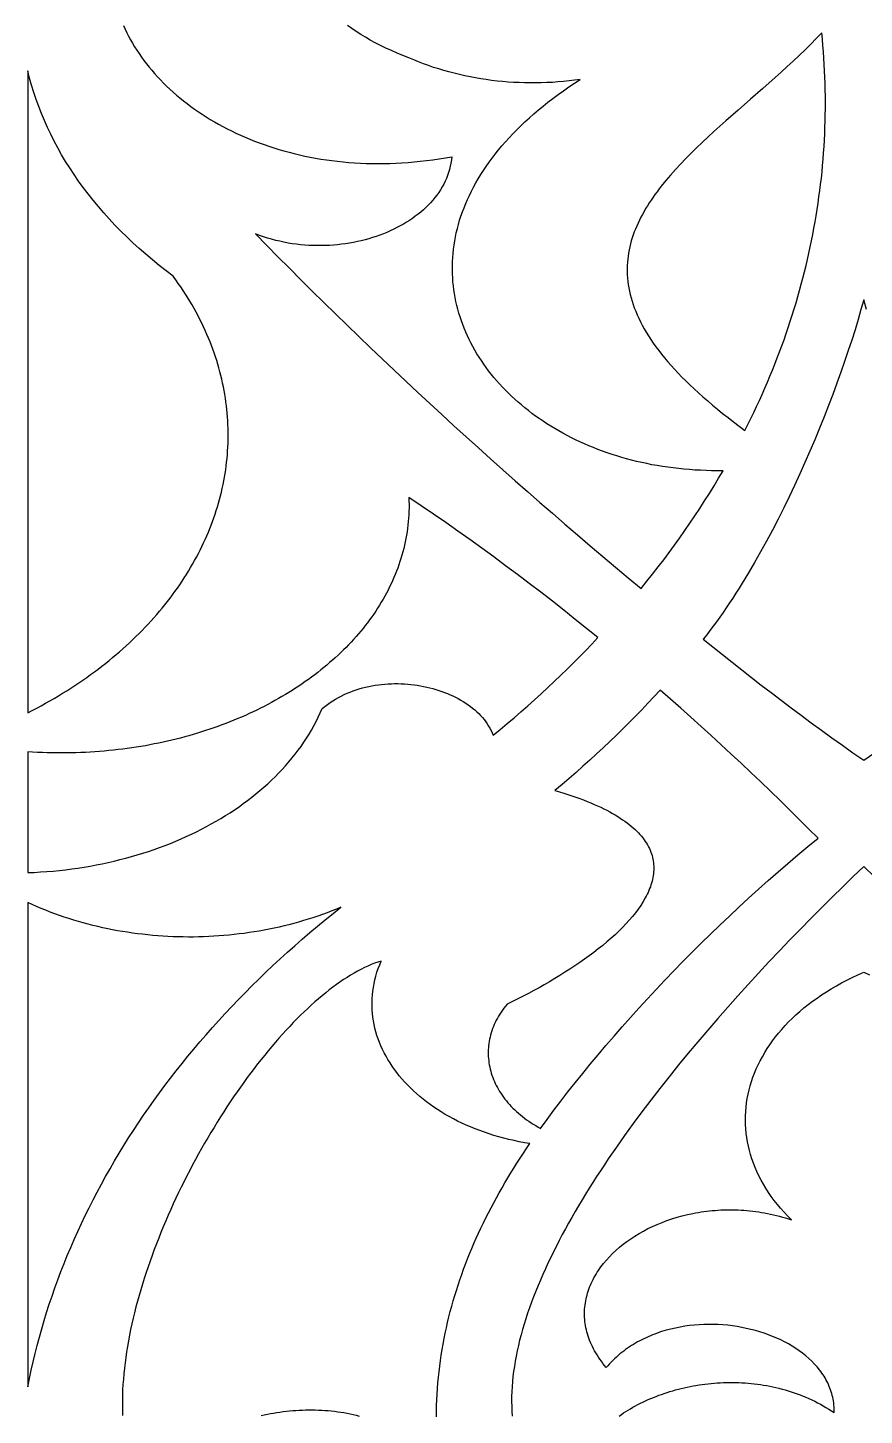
# Model space of a CAD drawing. Extents: x -4950 to -2150, y -1354 to 1346.
# Drawn here: x -4749.8 to -4600.4, y 554 to 801.8 of the extents above; entities that cross this region are included whole.
import ezdxf

# ---------------------------------------------------------------- set-up
doc = ezdxf.new("R2010")
doc.units = 0
doc.layers.add('LAYER_1', color=18, linetype='CONTINUOUS')

msp = doc.modelspace()

# ---------------------------------------------------------------- linework, layer by layer
at = {"layer": 'LAYER_1'}
for points in [[(-4732.76, 802.25), (-4732.47, 801.6), (-4732.16, 800.96), (-4731.83, 800.33), (-4731.49, 799.7), (-4731.13, 799.07), (-4730.76, 798.45), (-4730.37, 797.83), (-4729.96, 797.22), (-4729.54, 796.61), (-4729.1, 796.01), (-4728.64, 795.41), (-4728.17, 794.82), (-4727.69, 794.24), (-4727.19, 793.66), (-4726.67, 793.09), (-4726.14, 792.53), (-4725.6, 791.97), (-4725.04, 791.43), (-4724.46, 790.88), (-4723.87, 790.35), (-4723.27, 789.82), (-4722.66, 789.31), (-4722.03, 788.8), (-4721.38, 788.3), (-4720.72, 787.8), (-4720.05, 787.32), (-4719.37, 786.85), (-4718.67, 786.38), (-4717.96, 785.93), (-4717.24, 785.48), (-4716.51, 785.04), (-4715.76, 784.62), (-4715, 784.2), (-4714.23, 783.8), (-4713.45, 783.41), (-4712.65, 783.02), (-4711.84, 782.65), (-4711.03, 782.29), (-4710.2, 781.94), (-4709.36, 781.6), (-4708.5, 781.28), (-4707.64, 780.97), (-4706.77, 780.66), (-4705.88, 780.38), (-4704.99, 780.1), (-4704.09, 779.84), (-4703.17, 779.59), (-4702.25, 779.35), (-4701.31, 779.13), (-4700.37, 778.92), (-4699.42, 778.73), (-4698.46, 778.55), (-4697.48, 778.38), (-4696.5, 778.23), (-4695.51, 778.1), (-4694.52, 777.98), (-4693.51, 777.87), (-4692.5, 777.78), (-4691.47, 777.71), (-4690.44, 777.65), (-4689.4, 777.61), (-4688.36, 777.58), (-4687.3, 777.57), (-4686.24, 777.58), (-4685.17, 777.6), (-4684.1, 777.64), (-4683.01, 777.7), (-4681.92, 777.78), (-4680.83, 777.87), (-4679.73, 777.98), (-4678.62, 778.11), (-4677.5, 778.26), (-4676.38, 778.42), (-4675.25, 778.61), (-4674.12, 778.81), (-4674.18, 778.24), (-4674.27, 777.67), (-4674.38, 777.11), (-4674.52, 776.55), (-4674.68, 776.01), (-4674.87, 775.47), (-4675.07, 774.94), (-4675.31, 774.42), (-4675.56, 773.91), (-4675.83, 773.41), (-4676.13, 772.91), (-4676.44, 772.43), (-4676.78, 771.96), (-4677.13, 771.49), (-4677.51, 771.04), (-4677.9, 770.59), (-4678.31, 770.16), (-4678.74, 769.74), (-4679.19, 769.33), (-4679.65, 768.92), (-4680.13, 768.53), (-4680.63, 768.16), (-4681.14, 767.79), (-4681.66, 767.43), (-4682.2, 767.09), (-4682.75, 766.76), (-4683.32, 766.44), (-4683.9, 766.13), (-4684.49, 765.84), (-4685.09, 765.56), (-4685.71, 765.29), (-4686.33, 765.03), (-4686.97, 764.79), (-4687.62, 764.56), (-4688.27, 764.35), (-4688.94, 764.15), (-4689.61, 763.97), (-4690.29, 763.79), (-4690.98, 763.64), (-4691.67, 763.5), (-4692.37, 763.37), (-4693.08, 763.26), (-4693.8, 763.16), (-4694.51, 763.08), (-4695.24, 763.01), (-4695.96, 762.97), (-4696.69, 762.93), (-4697.43, 762.92), (-4698.16, 762.92), (-4698.9, 762.93), (-4699.64, 762.97), (-4700.38, 763.02), (-4701.12, 763.08), (-4701.87, 763.17), (-4702.61, 763.27), (-4703.35, 763.39), (-4704.09, 763.53), (-4704.83, 763.69), (-4705.56, 763.86), (-4706.29, 764.06), (-4707.02, 764.27), (-4707.75, 764.5), (-4708.47, 764.75), (-4709.19, 765.02), (-4707.17, 762.97), (-4705.15, 760.92), (-4703.12, 758.87), (-4701.07, 756.83), (-4699.02, 754.8), (-4696.96, 752.77), (-4694.89, 750.74), (-4692.82, 748.72), (-4690.73, 746.71), (-4688.63, 744.69), (-4686.53, 742.69), (-4684.42, 740.69), (-4682.29, 738.69), (-4680.16, 736.7), (-4678.02, 734.71), (-4675.87, 732.73), (-4673.72, 730.75), (-4671.55, 728.78), (-4669.37, 726.81), (-4667.19, 724.84), (-4665, 722.89), (-4662.8, 720.93), (-4660.59, 718.98), (-4658.37, 717.04), (-4656.14, 715.1), (-4653.9, 713.17), (-4651.66, 711.24), (-4649.41, 709.32), (-4647.14, 707.4), (-4644.87, 705.49), (-4642.59, 703.58), (-4640.31, 701.68), (-4639.27, 702.95), (-4638.26, 704.22), (-4637.26, 705.51), (-4636.27, 706.79), (-4635.3, 708.09), (-4634.35, 709.39), (-4633.41, 710.7), (-4632.49, 712.01), (-4631.58, 713.33), (-4630.69, 714.65), (-4629.81, 715.98), (-4628.95, 717.32), (-4628.1, 718.66), (-4627.28, 720), (-4626.46, 721.35), (-4625.67, 722.71), (-4626.69, 722.7), (-4627.7, 722.71), (-4628.71, 722.74), (-4629.7, 722.78), (-4630.7, 722.83), (-4631.68, 722.9), (-4632.66, 722.99), (-4633.63, 723.09), (-4634.59, 723.2), (-4635.55, 723.33), (-4636.49, 723.47), (-4637.43, 723.62), (-4638.36, 723.79), (-4639.28, 723.98), (-4640.2, 724.17), (-4641.1, 724.38), (-4642, 724.6), (-4642.88, 724.84), (-4643.76, 725.09), (-4644.63, 725.35), (-4645.49, 725.62), (-4646.34, 725.91), (-4647.18, 726.2), (-4648, 726.51), (-4648.82, 726.84), (-4649.63, 727.17), (-4650.43, 727.51), (-4651.22, 727.87), (-4652, 728.24), (-4652.76, 728.61), (-4653.52, 729), (-4654.26, 729.4), (-4655, 729.81), (-4655.72, 730.23), (-4656.43, 730.66), (-4657.13, 731.1), (-4657.81, 731.55), (-4658.49, 732.01), (-4659.15, 732.48), (-4659.8, 732.96), (-4660.44, 733.45), (-4661.06, 733.95), (-4661.68, 734.45), (-4662.28, 734.97), (-4662.86, 735.49), (-4663.44, 736.02), (-4664, 736.56), (-4664.54, 737.11), (-4665.07, 737.66), (-4665.59, 738.23), (-4666.1, 738.8), (-4666.59, 739.38), (-4667.06, 739.96), (-4667.53, 740.55), (-4667.97, 741.15), (-4668.41, 741.76), (-4668.82, 742.37), (-4669.23, 742.99), (-4669.62, 743.62), (-4669.99, 744.25), (-4670.34, 744.89), (-4670.69, 745.53), (-4671.01, 746.18), (-4671.32, 746.83), (-4671.61, 747.49), (-4671.89, 748.16), (-4672.15, 748.83), (-4672.4, 749.5), (-4672.63, 750.18), (-4672.84, 750.86), (-4673.03, 751.55), (-4673.21, 752.24), (-4673.37, 752.94), (-4673.51, 753.64), (-4673.63, 754.34), (-4673.74, 755.05), (-4673.83, 755.76), (-4673.9, 756.47), (-4673.95, 757.19), (-4673.99, 757.91), (-4674.01, 758.63), (-4674, 759.36), (-4673.98, 760.08), (-4673.94, 760.81), (-4673.88, 761.54), (-4673.8, 762.28), (-4673.71, 763.01), (-4673.59, 763.75), (-4673.45, 764.49), (-4673.3, 765.23), (-4673.12, 765.97), (-4672.92, 766.71), (-4672.71, 767.45), (-4672.47, 768.19), (-4672.21, 768.93), (-4671.93, 769.68), (-4671.63, 770.42), (-4671.31, 771.16), (-4670.97, 771.9), (-4670.61, 772.65), (-4670.22, 773.39), (-4669.82, 774.13), (-4669.39, 774.87), (-4668.94, 775.61), (-4668.47, 776.35), (-4667.98, 777.08), (-4667.46, 777.82), (-4666.92, 778.55), (-4666.36, 779.28), (-4665.78, 780.01), (-4665.17, 780.74), (-4664.54, 781.46), (-4663.88, 782.18), (-4663.21, 782.9), (-4662.51, 783.62), (-4661.78, 784.33), (-4661.04, 785.05), (-4660.26, 785.75), (-4659.47, 786.46), (-4658.65, 787.16), (-4657.8, 787.85), (-4656.93, 788.54), (-4656.04, 789.23), (-4655.12, 789.92), (-4654.18, 790.6), (-4653.21, 791.27), (-4652.21, 791.94), (-4651.19, 792.61), (-4652.18, 792.47), (-4653.17, 792.35), (-4654.16, 792.25), (-4655.15, 792.16), (-4656.14, 792.09), (-4657.13, 792.04), (-4658.12, 792.01), (-4659.12, 791.99), (-4660.11, 791.99), (-4661.1, 792), (-4662.09, 792.04), (-4663.07, 792.09), (-4664.06, 792.15), (-4665.04, 792.23), (-4666.02, 792.33), (-4666.99, 792.44), (-4667.96, 792.57), (-4668.93, 792.72), (-4669.89, 792.88), (-4670.85, 793.06), (-4671.8, 793.26), (-4672.74, 793.47), (-4673.68, 793.7), (-4674.61, 793.94), (-4675.54, 794.2), (-4676.45, 794.48), (-4677.36, 794.77), (-4678.26, 795.07), (-4679.15, 795.39), (-4680.03, 795.73), (-4680.9, 796.09), (-4681.76, 796.45), (-4682.84, 796.88), (-4683.89, 797.31), (-4684.9, 797.76), (-4685.89, 798.21), (-4686.84, 798.68), (-4687.77, 799.16), (-4688.67, 799.64), (-4689.54, 800.14), (-4690.38, 800.65), (-4691.19, 801.16), (-4691.97, 801.69), (-4692.72, 802.22)], [(-4600.07, 751.5), (-4600.55, 753.23), (-4601.04, 751.5), (-4601.55, 749.72), (-4602.1, 747.9), (-4602.69, 746.05), (-4603.3, 744.16), (-4603.95, 742.24), (-4604.62, 740.3), (-4605.33, 738.33), (-4606.07, 736.34), (-4606.83, 734.34), (-4607.62, 732.32), (-4608.44, 730.29), (-4609.28, 728.25), (-4610.15, 726.21), (-4611.04, 724.17), (-4611.95, 722.13), (-4612.89, 720.09), (-4613.85, 718.07), (-4614.83, 716.06), (-4615.83, 714.07), (-4616.86, 712.09), (-4617.9, 710.14), (-4618.96, 708.21), (-4620.03, 706.32), (-4621.13, 704.45), (-4622.24, 702.63), (-4622.8, 701.73), (-4623.36, 700.84), (-4623.93, 699.96), (-4624.5, 699.09), (-4625.08, 698.24), (-4625.65, 697.39), (-4626.24, 696.56), (-4626.82, 695.74), (-4627.41, 694.94), (-4628, 694.15), (-4628.59, 693.37), (-4629.19, 692.6), (-4625.77, 689.86), (-4622.32, 687.14), (-4620.58, 685.78), (-4618.83, 684.42), (-4617.07, 683.07), (-4615.3, 681.72), (-4613.52, 680.37), (-4611.72, 679.02), (-4609.9, 677.68), (-4608.07, 676.34), (-4606.22, 675.01), (-4604.35, 673.68), (-4602.46, 672.34), (-4600.55, 671.02), (-4598.64, 672.34)], [(-4598.68, 650.21), (-4600.55, 652.01), (-4602.42, 650.21), (-4604.3, 648.38), (-4606.18, 646.53), (-4608.07, 644.65), (-4609.95, 642.75), (-4611.84, 640.83), (-4613.72, 638.89), (-4615.59, 636.93), (-4617.46, 634.95), (-4619.32, 632.96), (-4621.17, 630.95), (-4623, 628.93), (-4624.82, 626.89), (-4626.62, 624.84), (-4628.4, 622.78), (-4630.16, 620.71), (-4631.9, 618.64), (-4633.61, 616.55), (-4635.3, 614.46), (-4636.95, 612.37), (-4638.58, 610.27), (-4640.17, 608.17), (-4641.72, 606.07), (-4643.24, 603.96), (-4644.72, 601.86), (-4646.16, 599.76), (-4646.86, 598.71), (-4647.56, 597.66), (-4648.24, 596.62), (-4648.91, 595.57), (-4649.57, 594.53), (-4650.21, 593.48), (-4650.84, 592.44), (-4651.47, 591.4), (-4652.07, 590.37), (-4652.67, 589.33), (-4653.25, 588.3), (-4653.82, 587.27), (-4654.38, 586.24), (-4654.92, 585.21), (-4655.44, 584.19), (-4655.96, 583.17), (-4656.45, 582.16), (-4656.94, 581.14), (-4657.4, 580.13), (-4657.86, 579.13), (-4658.29, 578.12), (-4658.71, 577.13), (-4659.12, 576.13), (-4659.51, 575.14), (-4659.88, 574.16), (-4660.23, 573.17), (-4660.57, 572.2), (-4660.89, 571.22), (-4661.19, 570.26), (-4661.47, 569.29), (-4661.74, 568.34), (-4661.99, 567.39), (-4662.21, 566.44), (-4662.42, 565.5), (-4662.61, 564.56), (-4662.79, 563.63), (-4662.94, 562.71), (-4663.07, 561.79), (-4663.18, 560.88), (-4663.27, 559.98), (-4663.34, 559.08), (-4663.39, 558.19), (-4663.42, 557.31), (-4663.43, 556.43), (-4663.41, 555.56), (-4663.38, 554.7), (-4663.32, 553.84)], [(-4676.87, 553.69), (-4676.86, 554.72), (-4676.83, 555.73), (-4676.79, 556.75), (-4676.74, 557.76), (-4676.67, 558.76), (-4676.59, 559.77), (-4676.5, 560.76), (-4676.39, 561.76), (-4676.27, 562.75), (-4676.14, 563.74), (-4675.99, 564.73), (-4675.83, 565.71), (-4675.66, 566.69), (-4675.48, 567.66), (-4675.28, 568.63), (-4675.08, 569.6), (-4674.86, 570.57), (-4674.62, 571.53), (-4674.38, 572.49), (-4674.12, 573.45), (-4673.85, 574.4), (-4673.57, 575.35), (-4673.28, 576.29), (-4672.98, 577.24), (-4672.66, 578.18), (-4672.34, 579.11), (-4672, 580.05), (-4671.65, 580.98), (-4671.29, 581.91), (-4670.92, 582.83), (-4670.54, 583.76), (-4670.15, 584.67), (-4669.74, 585.59), (-4669.33, 586.51), (-4668.9, 587.42), (-4668.47, 588.32), (-4668.02, 589.23), (-4667.57, 590.13), (-4667.1, 591.03), (-4666.62, 591.93), (-4666.14, 592.83), (-4665.64, 593.72), (-4665.14, 594.61), (-4664.62, 595.5), (-4664.1, 596.38), (-4663.56, 597.26), (-4663.02, 598.14), (-4662.47, 599.02), (-4661.9, 599.89), (-4661.33, 600.77), (-4660.75, 601.64), (-4660.16, 602.5), (-4661.12, 602.66), (-4662.06, 602.84), (-4662.99, 603.03), (-4663.9, 603.24), (-4664.81, 603.46), (-4665.7, 603.7), (-4666.58, 603.96), (-4667.44, 604.23), (-4668.29, 604.52), (-4669.13, 604.82), (-4669.95, 605.14), (-4670.76, 605.47), (-4671.55, 605.81), (-4672.33, 606.17), (-4673.09, 606.54), (-4673.83, 606.92), (-4674.57, 607.32), (-4675.28, 607.73), (-4675.98, 608.15), (-4676.66, 608.59), (-4677.33, 609.03), (-4677.98, 609.49), (-4678.61, 609.96), (-4679.22, 610.44), (-4679.82, 610.93), (-4680.4, 611.43), (-4680.96, 611.93), (-4681.5, 612.45), (-4682.02, 612.98), (-4682.53, 613.52), (-4683.01, 614.07), (-4683.48, 614.62), (-4683.92, 615.18), (-4684.35, 615.75), (-4684.76, 616.33), (-4685.14, 616.92), (-4685.51, 617.51), (-4685.85, 618.11), (-4686.18, 618.72), (-4686.48, 619.33), (-4686.76, 619.95), (-4687.02, 620.57), (-4687.25, 621.2), (-4687.47, 621.83), (-4687.66, 622.47), (-4687.83, 623.11), (-4687.98, 623.76), (-4688.1, 624.41), (-4688.2, 625.07), (-4688.27, 625.73), (-4688.33, 626.39), (-4688.35, 627.05), (-4688.36, 627.72), (-4688.34, 628.39), (-4688.29, 629.06), (-4688.22, 629.73), (-4688.12, 630.4), (-4688, 631.08), (-4687.85, 631.75), (-4687.67, 632.43), (-4687.47, 633.1), (-4687.25, 633.78), (-4686.99, 634.45), (-4686.71, 635.12), (-4687.3, 634.93), (-4687.9, 634.72), (-4688.5, 634.48), (-4689.11, 634.22), (-4689.72, 633.94), (-4690.33, 633.63), (-4690.95, 633.31), (-4691.57, 632.96), (-4692.19, 632.59), (-4692.82, 632.2), (-4693.45, 631.79), (-4694.08, 631.36), (-4694.71, 630.91), (-4695.35, 630.45), (-4695.99, 629.96), (-4696.63, 629.45), (-4697.27, 628.93), (-4697.91, 628.39), (-4698.55, 627.83), (-4699.2, 627.25), (-4699.84, 626.66), (-4700.49, 626.05), (-4701.13, 625.42), (-4701.77, 624.78), (-4702.42, 624.12), (-4703.06, 623.45), (-4703.7, 622.76), (-4704.34, 622.06), (-4704.98, 621.34), (-4705.62, 620.61), (-4706.26, 619.86), (-4706.89, 619.1), (-4707.52, 618.33), (-4708.15, 617.55), (-4708.78, 616.75), (-4709.4, 615.94), (-4710.02, 615.12), (-4710.64, 614.29), (-4711.25, 613.44), (-4711.86, 612.59), (-4712.47, 611.73), (-4713.07, 610.85), (-4713.67, 609.97), (-4714.26, 609.07), (-4714.84, 608.17), (-4715.43, 607.26), (-4716, 606.34), (-4716.57, 605.41), (-4717.14, 604.47), (-4717.7, 603.53), (-4718.25, 602.58), (-4718.8, 601.62), (-4719.33, 600.65), (-4719.87, 599.68), (-4720.39, 598.7), (-4720.91, 597.72), (-4721.42, 596.73), (-4721.92, 595.74), (-4722.42, 594.74), (-4722.9, 593.74), (-4723.38, 592.74), (-4723.85, 591.73), (-4724.3, 590.72), (-4724.75, 589.7), (-4725.2, 588.68), (-4725.63, 587.66), (-4726.05, 586.64), (-4726.46, 585.62), (-4726.86, 584.59), (-4727.25, 583.56), (-4727.63, 582.54), (-4727.99, 581.51), (-4728.35, 580.48), (-4728.7, 579.46), (-4729.03, 578.43), (-4729.35, 577.4), (-4729.66, 576.38), (-4729.96, 575.36), (-4730.24, 574.34), (-4730.51, 573.32), (-4730.77, 572.3), (-4731.02, 571.29), (-4731.25, 570.28), (-4731.47, 569.27), (-4731.67, 568.27), (-4731.86, 567.27), (-4732.03, 566.28), (-4732.19, 565.29), (-4732.34, 564.31), (-4732.47, 563.33), (-4732.59, 562.36), (-4732.69, 561.39), (-4732.77, 560.43), (-4732.84, 559.48), (-4732.89, 558.53), (-4732.92, 557.59), (-4732.94, 556.66), (-4732.94, 555.74), (-4732.93, 554.83), (-4732.9, 553.92)], [(-4644.22, 553.83), (-4643.82, 554.11), (-4643.42, 554.38), (-4643.01, 554.64), (-4642.6, 554.9), (-4642.18, 555.15), (-4641.75, 555.4), (-4641.31, 555.64), (-4640.87, 555.88), (-4640.43, 556.11), (-4639.98, 556.33), (-4639.52, 556.55), (-4639.05, 556.76), (-4638.59, 556.96), (-4638.11, 557.16), (-4637.63, 557.35), (-4637.15, 557.54), (-4636.66, 557.71), (-4636.17, 557.89), (-4635.67, 558.05), (-4635.17, 558.21), (-4634.66, 558.36), (-4634.16, 558.5), (-4633.64, 558.64), (-4633.13, 558.77), (-4632.61, 558.89), (-4632.08, 559.01), (-4631.56, 559.12), (-4631.03, 559.22), (-4630.5, 559.31), (-4629.96, 559.4), (-4629.42, 559.48), (-4628.89, 559.55), (-4628.34, 559.61), (-4627.8, 559.67), (-4627.26, 559.72), (-4626.71, 559.76), (-4626.16, 559.79), (-4625.61, 559.81), (-4625.06, 559.83), (-4624.51, 559.84), (-4623.96, 559.84), (-4623.4, 559.83), (-4622.85, 559.81), (-4622.3, 559.78), (-4621.74, 559.75), (-4621.19, 559.71), (-4620.63, 559.66), (-4620.08, 559.6), (-4619.53, 559.53), (-4618.97, 559.45), (-4618.42, 559.36), (-4617.87, 559.27), (-4617.32, 559.16), (-4616.77, 559.05), (-4616.22, 558.93), (-4615.68, 558.8), (-4615.13, 558.65), (-4614.59, 558.5), (-4614.05, 558.34), (-4613.51, 558.17), (-4612.98, 558), (-4612.44, 557.81), (-4611.91, 557.61), (-4611.38, 557.4), (-4610.86, 557.18), (-4610.34, 556.95), (-4609.82, 556.72), (-4609.3, 556.47), (-4608.79, 556.21), (-4608.28, 555.94), (-4607.78, 555.66), (-4607.28, 555.37), (-4606.78, 555.07), (-4606.29, 554.77), (-4605.8, 554.44), (-4605.8, 554.8), (-4605.81, 555.15), (-4605.83, 555.5), (-4605.86, 555.85), (-4605.9, 556.19), (-4605.95, 556.53), (-4606.01, 556.87), (-4606.08, 557.2), (-4606.16, 557.53), (-4606.25, 557.86), (-4606.35, 558.18), (-4606.45, 558.5), (-4606.57, 558.82), (-4606.7, 559.13), (-4606.83, 559.44), (-4606.97, 559.74), (-4607.12, 560.05), (-4607.28, 560.34), (-4607.45, 560.64), (-4607.63, 560.93), (-4607.81, 561.22), (-4608.01, 561.5), (-4608.21, 561.78), (-4608.42, 562.06), (-4608.85, 562.6), (-4609.32, 563.12), (-4609.82, 563.63), (-4610.34, 564.12), (-4610.89, 564.6), (-4611.46, 565.05), (-4612.06, 565.49), (-4612.68, 565.92), (-4613.32, 566.32), (-4613.98, 566.71), (-4614.67, 567.08), (-4615.37, 567.42), (-4616.09, 567.75), (-4616.82, 568.07), (-4617.57, 568.36), (-4618.34, 568.63), (-4619.11, 568.88), (-4619.9, 569.11), (-4620.7, 569.32), (-4621.52, 569.5), (-4622.34, 569.67), (-4623.16, 569.81), (-4624, 569.94), (-4624.84, 570.04), (-4625.69, 570.11), (-4626.54, 570.17), (-4627.39, 570.2), (-4628.24, 570.2), (-4629.1, 570.19), (-4629.95, 570.15), (-4630.81, 570.08), (-4631.66, 569.99), (-4632.5, 569.87), (-4633.35, 569.73), (-4634.18, 569.56), (-4635.01, 569.37), (-4635.84, 569.15), (-4636.65, 568.91), (-4637.45, 568.63), (-4637.85, 568.49), (-4638.25, 568.33), (-4638.64, 568.17), (-4639.03, 568.01), (-4639.41, 567.83), (-4639.79, 567.65), (-4640.17, 567.46), (-4640.55, 567.27), (-4640.92, 567.07), (-4641.28, 566.86), (-4641.65, 566.64), (-4642.01, 566.42), (-4642.36, 566.19), (-4642.71, 565.95), (-4643.06, 565.7), (-4643.4, 565.45), (-4643.73, 565.19), (-4644.07, 564.92), (-4644.39, 564.64), (-4644.71, 564.36), (-4645.03, 564.07), (-4645.34, 563.77), (-4645.64, 563.47), (-4645.94, 563.15), (-4646.23, 562.83), (-4646.52, 562.5), (-4646.83, 562.88), (-4647.12, 563.25), (-4647.4, 563.62), (-4647.67, 564), (-4647.92, 564.37), (-4648.16, 564.75), (-4648.39, 565.12), (-4648.61, 565.5), (-4648.81, 565.87), (-4649, 566.25), (-4649.18, 566.62), (-4649.34, 567), (-4649.49, 567.38), (-4649.63, 567.75), (-4649.76, 568.13), (-4649.88, 568.5), (-4649.98, 568.88), (-4650.08, 569.25), (-4650.16, 569.62), (-4650.23, 570), (-4650.28, 570.37), (-4650.33, 570.74), (-4650.37, 571.11), (-4650.39, 571.48), (-4650.41, 571.85), (-4650.41, 572.22), (-4650.4, 572.58), (-4650.38, 572.95), (-4650.35, 573.31), (-4650.31, 573.67), (-4650.26, 574.03), (-4650.2, 574.39), (-4650.13, 574.75), (-4650.05, 575.1), (-4649.96, 575.45), (-4649.86, 575.8), (-4649.75, 576.15), (-4649.63, 576.5), (-4649.5, 576.84), (-4649.36, 577.19), (-4649.21, 577.53), (-4649.06, 577.86), (-4648.89, 578.2), (-4648.72, 578.53), (-4648.53, 578.86), (-4648.34, 579.19), (-4648.14, 579.51), (-4647.93, 579.83), (-4647.71, 580.15), (-4647.49, 580.47), (-4647.01, 581.09), (-4646.51, 581.69), (-4645.97, 582.29), (-4645.4, 582.87), (-4644.8, 583.43), (-4644.18, 583.98), (-4643.52, 584.51), (-4642.84, 585.02), (-4642.14, 585.52), (-4641.41, 585.99), (-4640.66, 586.45), (-4639.88, 586.89), (-4639.08, 587.31), (-4638.26, 587.7), (-4637.42, 588.08), (-4636.56, 588.43), (-4635.68, 588.76), (-4634.79, 589.06), (-4633.87, 589.35), (-4632.95, 589.6), (-4632, 589.83), (-4631.05, 590.04), (-4630.56, 590.13), (-4630.07, 590.22), (-4629.58, 590.29), (-4629.09, 590.37), (-4628.59, 590.43), (-4628.1, 590.49), (-4627.59, 590.54), (-4627.09, 590.58), (-4626.58, 590.62), (-4626.07, 590.65), (-4625.56, 590.67), (-4625.05, 590.68), (-4624.54, 590.68), (-4624.02, 590.68), (-4623.5, 590.67), (-4622.98, 590.65), (-4622.46, 590.63), (-4621.93, 590.59), (-4621.41, 590.55), (-4620.88, 590.5), (-4620.35, 590.44), (-4619.83, 590.37), (-4619.3, 590.3), (-4618.77, 590.21), (-4618.24, 590.12), (-4617.7, 590.02), (-4617.17, 589.91), (-4616.64, 589.79), (-4616.11, 589.66), (-4615.57, 589.52), (-4615.04, 589.37), (-4614.51, 589.22), (-4613.98, 589.05), (-4613.44, 588.88), (-4614.12, 589.56), (-4614.77, 590.24), (-4615.38, 590.94), (-4615.97, 591.64), (-4616.53, 592.35), (-4617.05, 593.07), (-4617.55, 593.79), (-4618.02, 594.52), (-4618.46, 595.26), (-4618.88, 596), (-4619.26, 596.75), (-4619.61, 597.5), (-4619.94, 598.25), (-4620.24, 599.01), (-4620.51, 599.77), (-4620.75, 600.53), (-4620.96, 601.3), (-4621.14, 602.07), (-4621.3, 602.84), (-4621.43, 603.61), (-4621.53, 604.38), (-4621.6, 605.16), (-4621.64, 605.93), (-4621.66, 606.71), (-4621.65, 607.48), (-4621.61, 608.25), (-4621.54, 609.02), (-4621.45, 609.79), (-4621.33, 610.56), (-4621.18, 611.32), (-4621.01, 612.09), (-4620.81, 612.85), (-4620.58, 613.6), (-4620.32, 614.35), (-4620.04, 615.1), (-4619.73, 615.84), (-4619.39, 616.58), (-4619.03, 617.31), (-4618.64, 618.03), (-4618.23, 618.75), (-4617.78, 619.47), (-4617.32, 620.17), (-4616.82, 620.87), (-4616.3, 621.56), (-4615.75, 622.24), (-4615.18, 622.91), (-4614.58, 623.58), (-4613.96, 624.23), (-4613.31, 624.87), (-4612.64, 625.51), (-4611.94, 626.13), (-4611.21, 626.74), (-4610.46, 627.35), (-4609.68, 627.94), (-4608.88, 628.51), (-4608.06, 629.08), (-4607.2, 629.63), (-4606.33, 630.17), (-4605.43, 630.69), (-4604.5, 631.2), (-4603.55, 631.7), (-4602.58, 632.18), (-4601.58, 632.65), (-4600.55, 633.1), (-4599.53, 632.65)], [(-4708.15, 553.91), (-4707.6, 554.03), (-4707.04, 554.15), (-4706.49, 554.26), (-4705.93, 554.37), (-4705.37, 554.46), (-4704.8, 554.55), (-4704.23, 554.62), (-4703.66, 554.69), (-4703.09, 554.75), (-4702.52, 554.81), (-4701.95, 554.85), (-4701.37, 554.88), (-4700.8, 554.91), (-4700.22, 554.93), (-4699.64, 554.94), (-4699.07, 554.94), (-4698.49, 554.93), (-4697.92, 554.91), (-4697.34, 554.88), (-4696.77, 554.85), (-4696.2, 554.8), (-4695.63, 554.75), (-4695.06, 554.68), (-4694.49, 554.61), (-4693.93, 554.53), (-4693.37, 554.44), (-4692.82, 554.34), (-4692.26, 554.23), (-4691.71, 554.11), (-4691.17, 553.98), (-4690.63, 553.84)]]:
    msp.add_lwpolyline(points, dxfattribs=at)
for points in [[(-4608.03, 800.94), (-4609.01, 799.92), (-4610, 798.9), (-4611.02, 797.89), (-4612.06, 796.89), (-4613.12, 795.89), (-4614.19, 794.9), (-4615.27, 793.92), (-4616.36, 792.94), (-4618.56, 790.99), (-4620.78, 789.06), (-4622.98, 787.13), (-4625.17, 785.21), (-4626.24, 784.25), (-4627.31, 783.29), (-4628.35, 782.33), (-4629.38, 781.36), (-4630.39, 780.4), (-4631.38, 779.43), (-4632.34, 778.46), (-4633.27, 777.49), (-4634.18, 776.51), (-4635.05, 775.53), (-4635.89, 774.55), (-4636.69, 773.56), (-4637.07, 773.06), (-4637.45, 772.56), (-4637.82, 772.06), (-4638.17, 771.55), (-4638.52, 771.05), (-4638.85, 770.54), (-4639.17, 770.04), (-4639.49, 769.53), (-4639.78, 769.01), (-4640.07, 768.5), (-4640.34, 767.98), (-4640.6, 767.46), (-4640.85, 766.94), (-4641.09, 766.42), (-4641.31, 765.89), (-4641.51, 765.37), (-4641.71, 764.84), (-4641.88, 764.3), (-4642.05, 763.77), (-4642.19, 763.23), (-4642.33, 762.69), (-4642.44, 762.14), (-4642.54, 761.6), (-4642.63, 761.05), (-4642.69, 760.49), (-4642.74, 759.94), (-4642.78, 759.38), (-4642.79, 758.82), (-4642.79, 758.25), (-4642.77, 757.68), (-4642.73, 757.11), (-4642.67, 756.54), (-4642.6, 755.96), (-4642.5, 755.37), (-4642.39, 754.79), (-4642.25, 754.2), (-4642.1, 753.6), (-4641.92, 753), (-4641.72, 752.4), (-4641.51, 751.8), (-4641.27, 751.19), (-4641.01, 750.57), (-4640.73, 749.95), (-4640.42, 749.33), (-4640.1, 748.7), (-4639.75, 748.07), (-4639.38, 747.44), (-4638.98, 746.8), (-4638.56, 746.15), (-4638.12, 745.5), (-4637.65, 744.85), (-4637.16, 744.19), (-4636.64, 743.53), (-4636.1, 742.86), (-4635.54, 742.19), (-4634.94, 741.51), (-4634.33, 740.83), (-4633.68, 740.14), (-4633.01, 739.44), (-4632.31, 738.74), (-4631.59, 738.04), (-4630.84, 737.33), (-4630.06, 736.61), (-4629.25, 735.89), (-4628.41, 735.17), (-4627.55, 734.44), (-4626.66, 733.7), (-4625.74, 732.96), (-4624.78, 732.21), (-4623.8, 731.45), (-4622.79, 730.69), (-4621.75, 729.92), (-4621.22, 730.99), (-4620.69, 732.06), (-4620.17, 733.13), (-4619.67, 734.2), (-4619.17, 735.27), (-4618.69, 736.35), (-4618.21, 737.43), (-4617.75, 738.51), (-4617.29, 739.59), (-4616.85, 740.67), (-4616.42, 741.76), (-4615.99, 742.85), (-4615.58, 743.94), (-4615.17, 745.03), (-4614.78, 746.12), (-4614.39, 747.21), (-4614.02, 748.31), (-4613.66, 749.41), (-4613.3, 750.51), (-4612.96, 751.61), (-4612.63, 752.71), (-4612.3, 753.81), (-4611.99, 754.92), (-4611.69, 756.02), (-4611.4, 757.13), (-4611.11, 758.24), (-4610.84, 759.35), (-4610.58, 760.46), (-4610.33, 761.57), (-4610.09, 762.68), (-4609.86, 763.8), (-4609.64, 764.91), (-4609.43, 766.03), (-4609.22, 767.15), (-4609.04, 768.27), (-4608.86, 769.39), (-4608.69, 770.51), (-4608.53, 771.63), (-4608.38, 772.75), (-4608.24, 773.87), (-4608.11, 774.99), (-4607.99, 776.12), (-4607.89, 777.24), (-4607.79, 778.37), (-4607.7, 779.49), (-4607.63, 780.62), (-4607.56, 781.75), (-4607.51, 782.87), (-4607.46, 784), (-4607.43, 785.13), (-4607.4, 786.26), (-4607.39, 787.39), (-4607.38, 788.52), (-4607.39, 789.65), (-4607.41, 790.77), (-4607.43, 791.9), (-4607.47, 793.03), (-4607.52, 794.16), (-4607.58, 795.29), (-4607.65, 796.42), (-4607.73, 797.55), (-4607.82, 798.68), (-4607.92, 799.81)], [(-4723.86, 757.46), (-4725.13, 758.41), (-4726.37, 759.39), (-4727.58, 760.38), (-4728.77, 761.38), (-4729.93, 762.4), (-4731.06, 763.43), (-4732.16, 764.47), (-4733.23, 765.53), (-4734.28, 766.6), (-4735.29, 767.69), (-4736.27, 768.79), (-4737.23, 769.89), (-4738.16, 771.02), (-4739.05, 772.15), (-4739.92, 773.29), (-4740.75, 774.45), (-4741.56, 775.61), (-4742.33, 776.79), (-4743.07, 777.97), (-4743.79, 779.17), (-4744.47, 780.37), (-4745.12, 781.58), (-4745.73, 782.81), (-4746.32, 784.04), (-4746.87, 785.28), (-4747.4, 786.52), (-4747.89, 787.78), (-4748.34, 789.04), (-4748.77, 790.3), (-4749.16, 791.58), (-4749.52, 792.86), (-4749.84, 794.14), (-4749.84, 679.45), (-4749.03, 679.87), (-4748.23, 680.29), (-4747.44, 680.72), (-4746.66, 681.16), (-4745.88, 681.6), (-4745.12, 682.04), (-4744.36, 682.49), (-4743.61, 682.95), (-4742.87, 683.41), (-4742.14, 683.87), (-4741.42, 684.35), (-4740.71, 684.82), (-4740, 685.3), (-4739.31, 685.79), (-4738.62, 686.28), (-4737.94, 686.78), (-4737.28, 687.28), (-4736.62, 687.78), (-4735.97, 688.29), (-4735.32, 688.81), (-4734.69, 689.32), (-4734.07, 689.85), (-4733.46, 690.37), (-4732.85, 690.91), (-4732.26, 691.44), (-4731.67, 691.98), (-4731.09, 692.53), (-4730.52, 693.07), (-4729.96, 693.63), (-4729.41, 694.18), (-4728.87, 694.74), (-4728.34, 695.31), (-4727.82, 695.87), (-4727.31, 696.44), (-4726.81, 697.02), (-4726.31, 697.6), (-4725.83, 698.18), (-4725.35, 698.76), (-4724.89, 699.35), (-4724.43, 699.94), (-4723.98, 700.54), (-4723.55, 701.14), (-4723.12, 701.74), (-4722.7, 702.34), (-4722.29, 702.95), (-4721.89, 703.56), (-4721.5, 704.17), (-4721.13, 704.79), (-4720.76, 705.4), (-4720.39, 706.02), (-4720.04, 706.65), (-4719.7, 707.27), (-4719.37, 707.9), (-4719.05, 708.53), (-4718.74, 709.17), (-4718.44, 709.8), (-4718.15, 710.44), (-4717.86, 711.08), (-4717.59, 711.72), (-4717.33, 712.36), (-4717.08, 713.01), (-4716.83, 713.66), (-4716.6, 714.31), (-4716.38, 714.96), (-4716.17, 715.61), (-4715.96, 716.27), (-4715.77, 716.92), (-4715.59, 717.58), (-4715.42, 718.24), (-4715.25, 718.9), (-4715.1, 719.56), (-4714.96, 720.22), (-4714.83, 720.89), (-4714.71, 721.55), (-4714.59, 722.22), (-4714.49, 722.89), (-4714.4, 723.56), (-4714.32, 724.23), (-4714.25, 724.9), (-4714.19, 725.57), (-4714.14, 726.24), (-4714.1, 726.91), (-4714.07, 727.59), (-4714.05, 728.26), (-4714.05, 728.93), (-4714.05, 729.61), (-4714.06, 730.28), (-4714.08, 730.96), (-4714.12, 731.63), (-4714.16, 732.31), (-4714.22, 732.98), (-4714.28, 733.66), (-4714.36, 734.33), (-4714.44, 735.01), (-4714.54, 735.68), (-4714.65, 736.36), (-4714.77, 737.03), (-4714.9, 737.71), (-4715.04, 738.38), (-4715.19, 739.05), (-4715.35, 739.73), (-4715.52, 740.4), (-4715.7, 741.07), (-4715.9, 741.74), (-4716.1, 742.41), (-4716.32, 743.08), (-4716.55, 743.75), (-4716.78, 744.42), (-4717.03, 745.08), (-4717.29, 745.75), (-4717.56, 746.41), (-4717.84, 747.07), (-4718.14, 747.73), (-4718.44, 748.39), (-4718.75, 749.05), (-4719.08, 749.71), (-4719.42, 750.37), (-4719.76, 751.02), (-4720.12, 751.67), (-4720.49, 752.32), (-4720.87, 752.97), (-4721.27, 753.62), (-4721.67, 754.26), (-4722.09, 754.91), (-4722.51, 755.55), (-4722.95, 756.18), (-4723.4, 756.82)], [(-4681.78, 717.94), (-4681.76, 717.32), (-4681.75, 716.69), (-4681.75, 716.07), (-4681.77, 715.45), (-4681.79, 714.84), (-4681.83, 714.22), (-4681.88, 713.61), (-4681.95, 713), (-4682.02, 712.4), (-4682.1, 711.79), (-4682.2, 711.19), (-4682.31, 710.59), (-4682.43, 709.99), (-4682.56, 709.4), (-4682.7, 708.81), (-4682.85, 708.22), (-4683.01, 707.63), (-4683.19, 707.05), (-4683.37, 706.47), (-4683.57, 705.89), (-4683.77, 705.32), (-4683.99, 704.75), (-4684.21, 704.18), (-4684.45, 703.61), (-4684.69, 703.05), (-4684.95, 702.49), (-4685.22, 701.94), (-4685.5, 701.39), (-4685.78, 700.84), (-4686.08, 700.3), (-4686.38, 699.75), (-4686.7, 699.22), (-4687.03, 698.68), (-4687.36, 698.15), (-4687.7, 697.63), (-4688.06, 697.11), (-4688.42, 696.59), (-4688.79, 696.07), (-4689.17, 695.56), (-4689.56, 695.06), (-4689.96, 694.55), (-4690.37, 694.05), (-4690.79, 693.56), (-4691.21, 693.07), (-4691.65, 692.58), (-4692.09, 692.1), (-4692.54, 691.63), (-4693, 691.15), (-4693.47, 690.69), (-4693.94, 690.22), (-4694.43, 689.76), (-4694.92, 689.31), (-4695.42, 688.86), (-4695.93, 688.42), (-4696.45, 687.98), (-4696.97, 687.54), (-4697.5, 687.11), (-4698.04, 686.69), (-4698.59, 686.27), (-4699.14, 685.85), (-4699.7, 685.44), (-4700.27, 685.04), (-4700.84, 684.64), (-4701.43, 684.25), (-4702.02, 683.86), (-4702.61, 683.47), (-4703.22, 683.1), (-4703.83, 682.73), (-4704.44, 682.36), (-4705.07, 682), (-4705.7, 681.64), (-4706.33, 681.29), (-4706.98, 680.95), (-4707.63, 680.61), (-4708.28, 680.28), (-4708.94, 679.95), (-4709.61, 679.63), (-4710.28, 679.32), (-4710.96, 679.01), (-4711.65, 678.71), (-4712.34, 678.42), (-4713.04, 678.13), (-4713.74, 677.84), (-4714.45, 677.57), (-4715.16, 677.3), (-4715.88, 677.03), (-4716.6, 676.78), (-4717.33, 676.53), (-4718.07, 676.28), (-4718.81, 676.04), (-4719.55, 675.81), (-4720.3, 675.59), (-4721.05, 675.37), (-4721.81, 675.16), (-4722.58, 674.96), (-4723.34, 674.76), (-4724.12, 674.58), (-4724.89, 674.39), (-4725.67, 674.22), (-4726.46, 674.05), (-4727.25, 673.89), (-4728.04, 673.74), (-4728.84, 673.59), (-4729.64, 673.45), (-4730.45, 673.32), (-4731.26, 673.2), (-4732.07, 673.09), (-4732.88, 672.98), (-4733.7, 672.88), (-4734.53, 672.79), (-4735.35, 672.7), (-4736.18, 672.62), (-4737.02, 672.56), (-4737.85, 672.49), (-4738.69, 672.44), (-4739.53, 672.4), (-4740.38, 672.36), (-4741.23, 672.33), (-4742.08, 672.31), (-4742.93, 672.3), (-4743.79, 672.3), (-4744.64, 672.3), (-4745.5, 672.31), (-4746.37, 672.33), (-4747.23, 672.37), (-4748.1, 672.4), (-4748.97, 672.45), (-4749.84, 672.51), (-4749.84, 650.91), (-4748.7, 650.96), (-4747.56, 651.03), (-4746.43, 651.1), (-4745.31, 651.2), (-4744.19, 651.31), (-4743.08, 651.43), (-4741.97, 651.58), (-4740.87, 651.73), (-4739.77, 651.9), (-4738.69, 652.09), (-4737.61, 652.29), (-4736.54, 652.5), (-4735.47, 652.73), (-4734.42, 652.97), (-4733.37, 653.23), (-4732.33, 653.5), (-4731.3, 653.78), (-4730.28, 654.08), (-4729.27, 654.39), (-4728.26, 654.71), (-4727.27, 655.05), (-4726.29, 655.4), (-4725.32, 655.77), (-4724.35, 656.14), (-4723.4, 656.53), (-4722.46, 656.94), (-4721.53, 657.35), (-4720.61, 657.78), (-4719.71, 658.22), (-4718.81, 658.67), (-4717.93, 659.13), (-4717.06, 659.6), (-4716.2, 660.09), (-4715.36, 660.59), (-4714.53, 661.1), (-4713.71, 661.62), (-4712.9, 662.15), (-4712.11, 662.69), (-4711.34, 663.25), (-4710.58, 663.81), (-4709.83, 664.39), (-4709.1, 664.97), (-4708.38, 665.57), (-4707.68, 666.17), (-4706.99, 666.79), (-4706.32, 667.41), (-4705.67, 668.05), (-4705.03, 668.69), (-4704.41, 669.35), (-4703.8, 670.01), (-4703.22, 670.69), (-4702.65, 671.37), (-4702.09, 672.06), (-4701.56, 672.76), (-4701.04, 673.47), (-4700.54, 674.19), (-4700.06, 674.91), (-4699.6, 675.65), (-4699.16, 676.39), (-4698.74, 677.14), (-4698.33, 677.9), (-4697.95, 678.67), (-4697.59, 679.44), (-4697.24, 680.22), (-4696.79, 680.59), (-4696.33, 680.95), (-4695.86, 681.28), (-4695.37, 681.6), (-4694.88, 681.9), (-4694.37, 682.19), (-4693.86, 682.46), (-4693.34, 682.71), (-4692.82, 682.95), (-4692.28, 683.17), (-4691.74, 683.37), (-4691.19, 683.56), (-4690.64, 683.74), (-4690.08, 683.9), (-4689.51, 684.04), (-4688.95, 684.17), (-4688.38, 684.28), (-4687.8, 684.38), (-4687.22, 684.46), (-4686.64, 684.53), (-4686.06, 684.59), (-4685.48, 684.63), (-4684.9, 684.66), (-4684.32, 684.67), (-4683.73, 684.67), (-4683.15, 684.65), (-4682.57, 684.63), (-4681.99, 684.59), (-4681.42, 684.53), (-4680.85, 684.46), (-4680.28, 684.38), (-4679.71, 684.29), (-4679.15, 684.18), (-4678.59, 684.07), (-4678.04, 683.94), (-4677.5, 683.79), (-4676.96, 683.64), (-4676.43, 683.47), (-4675.91, 683.29), (-4675.39, 683.1), (-4674.88, 682.9), (-4674.38, 682.69), (-4673.9, 682.47), (-4673.42, 682.23), (-4672.95, 681.99), (-4672.49, 681.73), (-4672.05, 681.46), (-4671.61, 681.19), (-4671.19, 680.9), (-4670.79, 680.6), (-4670.39, 680.29), (-4670.01, 679.98), (-4669.65, 679.65), (-4669.3, 679.31), (-4668.96, 678.97), (-4668.64, 678.61), (-4668.34, 678.25), (-4668.06, 677.87), (-4667.79, 677.49), (-4667.54, 677.1), (-4667.31, 676.7), (-4667.1, 676.29), (-4666.91, 675.88), (-4666.74, 675.45), (-4665.48, 676.49), (-4664.23, 677.54), (-4662.99, 678.59), (-4661.76, 679.66), (-4660.55, 680.72), (-4659.34, 681.8), (-4658.16, 682.88), (-4656.98, 683.96), (-4655.81, 685.06), (-4654.66, 686.16), (-4653.52, 687.26), (-4652.4, 688.38), (-4651.28, 689.49), (-4650.18, 690.62), (-4649.09, 691.75), (-4648.02, 692.89), (-4650.03, 694.53), (-4652.06, 696.16), (-4654.1, 697.78), (-4656.15, 699.39), (-4658.21, 700.99), (-4660.29, 702.58), (-4662.38, 704.17), (-4664.49, 705.74), (-4666.6, 707.3), (-4668.73, 708.86), (-4670.87, 710.4), (-4673.03, 711.93), (-4675.2, 713.45), (-4677.38, 714.96), (-4679.57, 716.46)], [(-4636.9, 683.52), (-4637.98, 682.35), (-4639.07, 681.18), (-4640.17, 680.02), (-4641.29, 678.87), (-4642.42, 677.73), (-4643.56, 676.59), (-4644.71, 675.46), (-4645.88, 674.34), (-4647.06, 673.22), (-4648.26, 672.11), (-4649.46, 671), (-4650.68, 669.91), (-4651.91, 668.82), (-4653.16, 667.74), (-4654.42, 666.66), (-4655.69, 665.59), (-4654.9, 665.36), (-4654.13, 665.12), (-4653.38, 664.88), (-4652.65, 664.64), (-4651.94, 664.39), (-4651.25, 664.14), (-4650.58, 663.89), (-4649.93, 663.63), (-4649.3, 663.38), (-4648.69, 663.11), (-4648.1, 662.85), (-4647.52, 662.58), (-4646.97, 662.32), (-4646.43, 662.04), (-4645.91, 661.77), (-4645.41, 661.49), (-4644.93, 661.22), (-4644.47, 660.94), (-4644.02, 660.65), (-4643.6, 660.37), (-4643.18, 660.08), (-4642.79, 659.79), (-4642.41, 659.5), (-4642.05, 659.2), (-4641.71, 658.91), (-4641.38, 658.61), (-4641.07, 658.31), (-4640.78, 658.01), (-4640.5, 657.71), (-4640.24, 657.4), (-4639.99, 657.1), (-4639.76, 656.79), (-4639.55, 656.48), (-4639.35, 656.17), (-4639.16, 655.86), (-4638.99, 655.54), (-4638.83, 655.23), (-4638.69, 654.91), (-4638.57, 654.59), (-4638.45, 654.27), (-4638.35, 653.95), (-4638.27, 653.63), (-4638.2, 653.31), (-4638.14, 652.99), (-4638.1, 652.66), (-4638.06, 652.34), (-4638.05, 652.01), (-4638.04, 651.69), (-4638.05, 651.36), (-4638.07, 651.03), (-4638.1, 650.7), (-4638.14, 650.37), (-4638.2, 650.04), (-4638.27, 649.71), (-4638.35, 649.38), (-4638.44, 649.05), (-4638.54, 648.72), (-4638.65, 648.39), (-4638.78, 648.05), (-4638.91, 647.72), (-4639.06, 647.39), (-4639.22, 647.06), (-4639.38, 646.72), (-4639.56, 646.39), (-4639.94, 645.73), (-4640.36, 645.06), (-4640.82, 644.4), (-4641.32, 643.74), (-4641.85, 643.08), (-4642.41, 642.42), (-4643, 641.76), (-4643.63, 641.11), (-4644.28, 640.46), (-4644.96, 639.82), (-4645.67, 639.18), (-4646.4, 638.54), (-4647.16, 637.91), (-4647.94, 637.28), (-4648.74, 636.67), (-4649.55, 636.05), (-4650.39, 635.45), (-4651.25, 634.85), (-4652.12, 634.25), (-4653, 633.67), (-4653.9, 633.1), (-4654.81, 632.53), (-4655.72, 631.97), (-4656.65, 631.42), (-4657.59, 630.88), (-4658.53, 630.36), (-4659.47, 629.84), (-4660.42, 629.33), (-4661.38, 628.84), (-4662.33, 628.36), (-4663.28, 627.88), (-4664.23, 627.43), (-4664.52, 627.07), (-4664.79, 626.72), (-4665.05, 626.36), (-4665.3, 626), (-4665.54, 625.64), (-4665.76, 625.27), (-4665.97, 624.9), (-4666.16, 624.53), (-4666.35, 624.16), (-4666.52, 623.79), (-4666.68, 623.41), (-4666.82, 623.04), (-4666.95, 622.66), (-4667.07, 622.28), (-4667.18, 621.9), (-4667.28, 621.52), (-4667.36, 621.14), (-4667.43, 620.76), (-4667.49, 620.38), (-4667.54, 619.99), (-4667.57, 619.61), (-4667.59, 619.23), (-4667.6, 618.85), (-4667.6, 618.47), (-4667.59, 618.09), (-4667.56, 617.71), (-4667.52, 617.33), (-4667.47, 616.95), (-4667.41, 616.57), (-4667.34, 616.19), (-4667.25, 615.82), (-4667.16, 615.45), (-4667.05, 615.08), (-4666.93, 614.71), (-4666.8, 614.34), (-4666.66, 613.97), (-4666.5, 613.61), (-4666.34, 613.25), (-4666.16, 612.89), (-4665.97, 612.54), (-4665.78, 612.18), (-4665.57, 611.83), (-4665.35, 611.49), (-4665.12, 611.14), (-4664.87, 610.81), (-4664.62, 610.47), (-4664.36, 610.14), (-4664.08, 609.81), (-4663.8, 609.48), (-4663.5, 609.16), (-4663.19, 608.85), (-4662.88, 608.54), (-4662.55, 608.23), (-4662.21, 607.93), (-4661.86, 607.63), (-4661.5, 607.34), (-4661.13, 607.05), (-4660.75, 606.77), (-4660.36, 606.5), (-4659.96, 606.23), (-4659.55, 605.96), (-4659.13, 605.71), (-4658.7, 605.45), (-4658.26, 605.21), (-4657.08, 606.82), (-4655.87, 608.45), (-4654.63, 610.09), (-4653.36, 611.73), (-4652.06, 613.38), (-4650.73, 615.03), (-4649.37, 616.7), (-4647.99, 618.36), (-4646.58, 620.03), (-4645.14, 621.7), (-4643.69, 623.37), (-4642.2, 625.04), (-4640.7, 626.71), (-4639.17, 628.38), (-4637.62, 630.04), (-4636.05, 631.71), (-4634.46, 633.36), (-4632.85, 635.02), (-4631.22, 636.66), (-4629.57, 638.3), (-4627.91, 639.93), (-4626.23, 641.55), (-4624.53, 643.16), (-4622.82, 644.76), (-4621.1, 646.35), (-4619.36, 647.93), (-4617.61, 649.49), (-4615.85, 651.04), (-4614.08, 652.57), (-4612.29, 654.08), (-4610.5, 655.58), (-4608.7, 657.06), (-4610.38, 658.74), (-4612.07, 660.43), (-4613.77, 662.11), (-4615.49, 663.78), (-4617.21, 665.46), (-4618.94, 667.12), (-4620.69, 668.79), (-4622.45, 670.44), (-4624.22, 672.1), (-4625.99, 673.75), (-4627.79, 675.39), (-4629.59, 677.03), (-4631.4, 678.66), (-4633.22, 680.28), (-4635.06, 681.9)], [(-4693.9, 644.75), (-4694.72, 644.4), (-4695.54, 644.07), (-4696.37, 643.75), (-4697.21, 643.45), (-4698.05, 643.15), (-4698.9, 642.86), (-4699.75, 642.59), (-4700.6, 642.33), (-4701.46, 642.08), (-4702.33, 641.84), (-4703.2, 641.61), (-4704.07, 641.39), (-4704.95, 641.19), (-4705.83, 640.99), (-4706.72, 640.81), (-4707.6, 640.64), (-4708.5, 640.48), (-4709.39, 640.33), (-4710.29, 640.19), (-4711.18, 640.06), (-4712.08, 639.95), (-4712.99, 639.84), (-4713.89, 639.75), (-4714.8, 639.67), (-4715.71, 639.6), (-4716.61, 639.54), (-4717.52, 639.49), (-4718.43, 639.45), (-4719.34, 639.43), (-4720.25, 639.41), (-4721.16, 639.41), (-4722.07, 639.42), (-4722.98, 639.44), (-4723.89, 639.47), (-4724.8, 639.51), (-4725.71, 639.56), (-4726.62, 639.63), (-4727.52, 639.7), (-4728.42, 639.79), (-4729.33, 639.89), (-4730.23, 640), (-4731.12, 640.12), (-4732.02, 640.25), (-4732.91, 640.39), (-4733.8, 640.54), (-4734.68, 640.71), (-4735.56, 640.89), (-4736.44, 641.07), (-4737.32, 641.27), (-4738.19, 641.48), (-4739.06, 641.7), (-4739.92, 641.93), (-4740.77, 642.17), (-4741.63, 642.43), (-4742.48, 642.69), (-4743.32, 642.97), (-4744.15, 643.25), (-4744.99, 643.55), (-4745.81, 643.86), (-4746.63, 644.18), (-4747.44, 644.51), (-4748.25, 644.85), (-4749.05, 645.21), (-4749.84, 645.57), (-4749.84, 559.03), (-4749.54, 560.52), (-4749.23, 562.01), (-4748.89, 563.5), (-4748.53, 564.98), (-4748.16, 566.46), (-4747.76, 567.94), (-4747.35, 569.42), (-4746.92, 570.89), (-4746.47, 572.35), (-4746, 573.82), (-4745.51, 575.27), (-4745, 576.73), (-4744.47, 578.18), (-4743.92, 579.63), (-4743.36, 581.07), (-4742.78, 582.51), (-4742.17, 583.94), (-4741.55, 585.37), (-4740.91, 586.8), (-4740.26, 588.22), (-4739.58, 589.63), (-4738.89, 591.05), (-4738.17, 592.45), (-4737.44, 593.85), (-4736.69, 595.25), (-4735.93, 596.64), (-4735.14, 598.02), (-4734.34, 599.4), (-4733.52, 600.78), (-4732.68, 602.15), (-4731.82, 603.51), (-4730.95, 604.87), (-4730.05, 606.22), (-4729.14, 607.57), (-4728.21, 608.91), (-4727.27, 610.24), (-4726.31, 611.57), (-4725.33, 612.89), (-4724.33, 614.2), (-4723.31, 615.51), (-4722.28, 616.81), (-4721.23, 618.11), (-4720.17, 619.4), (-4719.08, 620.68), (-4717.98, 621.96), (-4716.86, 623.22), (-4715.73, 624.48), (-4714.58, 625.74), (-4713.41, 626.98), (-4712.22, 628.22), (-4711.02, 629.45), (-4709.8, 630.68), (-4708.57, 631.9), (-4707.32, 633.1), (-4706.05, 634.3), (-4704.76, 635.5), (-4703.46, 636.68), (-4702.15, 637.86), (-4700.81, 639.03), (-4699.46, 640.19), (-4698.1, 641.34), (-4696.71, 642.49), (-4695.32, 643.62)]]:
    msp.add_lwpolyline(points, close=True, dxfattribs=at)

doc.saveas('drawing.dxf')
